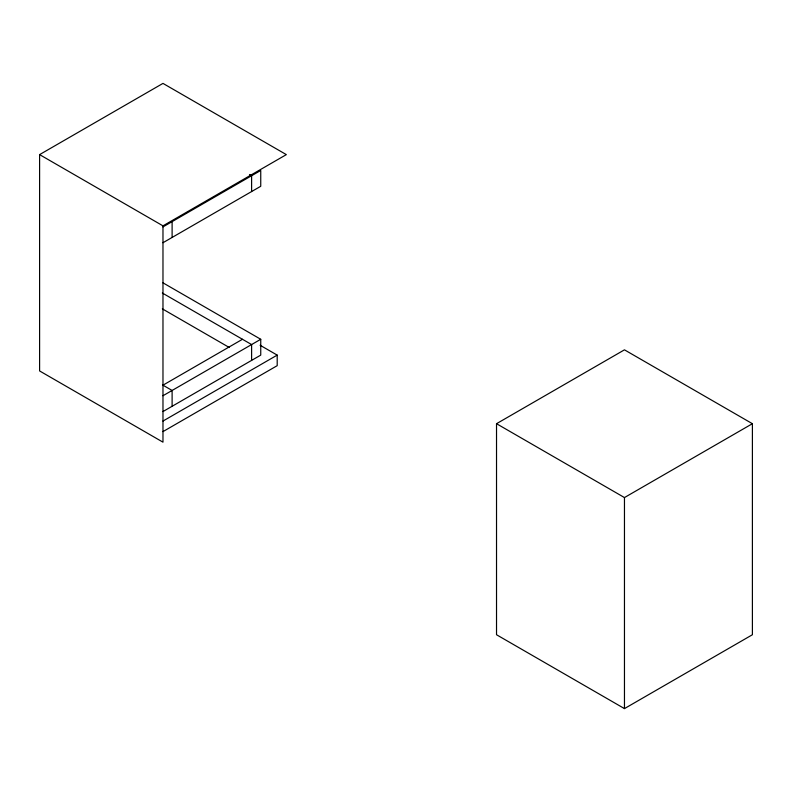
<?xml version="1.0" encoding="UTF-8"?>
<svg xmlns="http://www.w3.org/2000/svg" width="792" height="792" viewBox="0 0 792 792"><rect width="100%" height="100%" fill="white"/><g stroke="black" fill="none" stroke-linecap="round" stroke-linejoin="round"><path stroke-width="1.19" d="M39.6 154.618L162.974 83.398L286.338 154.618L162.974 225.849L39.6 154.618L39.6 370.943L162.974 442.164L162.974 225.849M162.974 226.898L260.746 170.448L260.746 186.278L162.974 242.728M162.974 385.189L242.471 339.283M162.974 395.733L260.746 339.283L260.746 355.113L162.974 411.563M162.974 421.067L277.2 355.113L277.2 365.666L162.974 431.61M496.525 423.7L624.462 349.836L752.4 423.7L752.4 634.738L624.462 708.602L496.525 634.738L496.525 423.7L624.462 497.564L752.4 423.7M249.49 174.497L251.608 175.725L251.608 191.555M162.974 282.833L260.746 339.283M260.123 345.253L277.2 355.113M162.33 293.01L251.608 344.56L251.608 360.39M162.33 308.84L229.294 347.5M162.538 384.942L172.112 390.466L172.112 406.286M624.462 497.564L624.462 708.602M172.112 221.621L172.112 237.451"/></g></svg>
